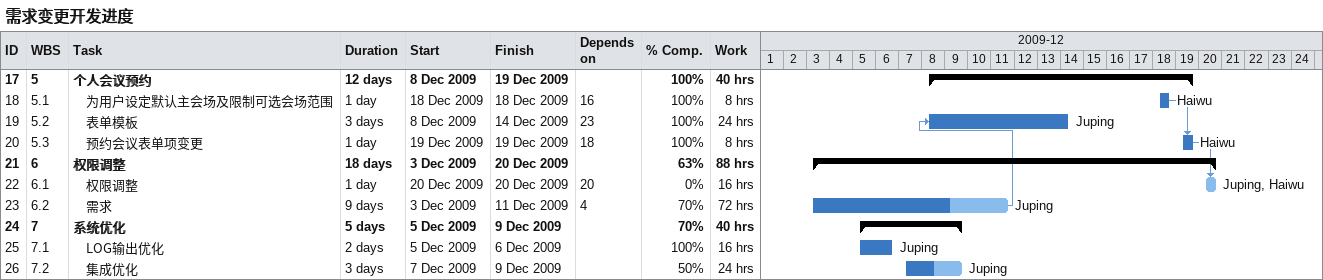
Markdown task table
需求变更开发进度

| ID | WBS | Task | Duration | Start | Finish | Predecessors | Resources | % complete | Work (h) |
|---|---|---|---|---|---|---|---|---|---|
| 17 | 5 | **个人会议预约** | 12d | 2009-12-08 | 2009-12-19 |  |  | 100 | 40 |
| 18 | 5.1 | 为用户设定默认主会场及限制可选会场范围 | 1d | 2009-12-18 | 2009-12-18 | 16 | Haiwu | 100 | 8 |
| 19 | 5.2 | 表单模板 | 3d | 2009-12-08 | 2009-12-14 | 23 | Juping | 100 | 24 |
| 20 | 5.3 | 预约会议表单项变更 | 1d | 2009-12-19 | 2009-12-19 | 18 | Haiwu | 100 | 8 |
| 21 | 6 | **权限调整** | 18d | 2009-12-03 | 2009-12-20 |  |  | 63 | 88 |
| 22 | 6.1 | 权限调整 | 1d | 2009-12-20 | 2009-12-20 | 20 | Juping, Haiwu | 0 | 16 |
| 23 | 6.2 | 需求 | 9d | 2009-12-03 | 2009-12-11 | 4 | Juping | 70 | 72 |
| 24 | 7 | **系统优化** | 5d | 2009-12-05 | 2009-12-09 |  |  | 70 | 40 |
| 25 | 7.1 | LOG输出优化 | 2d | 2009-12-05 | 2009-12-06 |  | Juping | 100 | 16 |
| 26 | 7.2 | 集成优化 | 3d | 2009-12-07 | 2009-12-09 |  | Juping | 50 | 24 |
